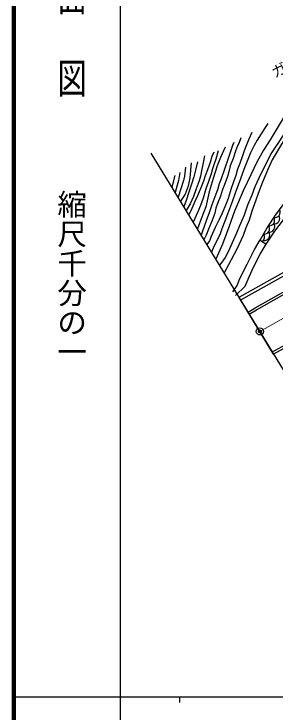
# Model space of a CAD drawing. Units: millimetres at full size, sheet at 1:1000; details may follow other scales. Extents: x 40000 to 680000, y 20000 to 380000.
# Drawn here: x 40000 to 84190, y 202409 to 320789 of the extents above; entities that cross this region are included whole.
import ezdxf
from ezdxf.enums import TextEntityAlignment as Align

# ---------------------------------------------------------------- set-up
doc = ezdxf.new("R2010")
doc.units = ezdxf.units.MM
doc.header["$LTSCALE"] = 1000
doc.header["$PDMODE"] = 32
doc.header["$PDSIZE"] = 500
doc.linetypes.add('CHAIN', pattern=[18.5, 12, -1.5, 3.5, -1.5])
for name, color, linetype, lineweight in [('M-BGD', 7, 'Continuous', 25), ('M-BMK', 2, 'CHAIN', 13), ('M-BMK-OTRS', 5, 'Continuous', 25), ('M-BMK-SRVR', 3, 'Continuous', 25), ('M-STR-HTXT', 7, 'Continuous', 13), ('M-STR-STR1', 1, 'Continuous', 25), ('M-TTL', 2, 'Continuous', 140), ('M-TTL-BAND', 7, 'Continuous', 25)]:
    doc.layers.add(name, color=color, linetype=linetype, lineweight=lineweight)
doc.layers.add('M-OTRS', color=6, linetype='Continuous')
doc.styles.add('@ＭＳ ゴシック', font='')
doc.styles.add('ＭＳ ゴシック', font='')
doc.styles.get('@ＭＳ ゴシック').set_extended_font_data('@MS Gothic')
doc.styles.get('ＭＳ ゴシック').set_extended_font_data('MS Gothic')

msp = doc.modelspace()

# ---------------------------------------------------------------- linework, layer by layer
at = {"layer": 'M-BGD'}
for p, q in [((67227, 293374), (66740, 291413)), ((81645, 282486), (82687, 281770))]:
    msp.add_line(p, q, dxfattribs=at)
for points in [[(115642, 319772), (112269, 316856), (106816, 311943), (103010, 308207), (99157, 304061), (95482, 300199), (92132, 296395), (89077, 292909), (86733, 289956), (85664, 288631), (84125, 286523), (83042, 284857), (81650, 282495)], [(77481, 273034), (79126, 274601), (79815, 276207), (80580, 277965), (81670, 280037), (82665, 281738), (84176, 283943), (86337, 286830), (88020, 289066), (89990, 291513), (92211, 294314), (95175, 297716), (98086, 300840), (100859, 303898), (103942, 307098), (107270, 310443), (110966, 314047), (114617, 317370), (116761, 319456), (117832, 319437)], [(94910, 307940), (93774, 306769), (92985, 306039), (92131, 305368), (91224, 304627), (89963, 303707), (88605, 302557), (87603, 301649), (86594, 300535), (86003, 299816), (85286, 298722), (83684, 296037), (82964, 294404), (82088, 292260), (81329, 290347), (80949, 289207), (80282, 287351), (79802, 285838), (79268, 284493), (78802, 283243), (77715, 280902), (76775, 279076), (76329, 278219), (75576, 276895)], [(89762, 306294), (89200, 305542), (88755, 304900), (88338, 304211), (87585, 303191), (86601, 301757), (85789, 300508), (85210, 299733), (84793, 298969), (84255, 298275), (83502, 297057), (82778, 295680), (81760, 293570), (80786, 291454), (80259, 290034), (79546, 288374), (78954, 286681), (78184, 284839), (77690, 283624), (76927, 281986), (76254, 280444), (75735, 279480), (75208, 278703), (74780, 278203)], [(86301, 304355), (84707, 301725), (83357, 299419), (82252, 297688), (81092, 295645), (80076, 293525), (78771, 290790), (77310, 287333), (76373, 284611), (75313, 281765), (74175, 279197)], [(82978, 302239), (82387, 301357), (81848, 300466), (81169, 299399), (80639, 298481), (80047, 297261), (79579, 296122), (78934, 294417), (78148, 292218), (77485, 290558), (76999, 289118), (76151, 286847), (75683, 285644), (75198, 284329), (74915, 283500), (74394, 282415), (73856, 281356), (73437, 280410)], [(80258, 300706), (79757, 299571), (79268, 298313), (78987, 297593), (78682, 296714), (78217, 295456), (77862, 294497), (77532, 293423), (77153, 292300), (76775, 291164), (76237, 289487), (75846, 288498), (75235, 286984), (74710, 285934), (74086, 284597), (73365, 283059), (73072, 282339), (72661, 281684)], [(78387, 299787), (78078, 298835), (77847, 298424), (77495, 297532), (77091, 296252), (76610, 295007), (76447, 294244), (76121, 293240), (75580, 291719), (75305, 291016), (74945, 289918), (74464, 288646), (74198, 287839), (73974, 287030), (73503, 285641), (72953, 284309), (72550, 283254), (72163, 282503)], [(77222, 298999), (76965, 298467), (76718, 297649), (76233, 296281), (75624, 294464), (75082, 292827), (74729, 291959), (74434, 290943), (74006, 289783), (73473, 288412), (73045, 287082), (72598, 285853), (72151, 284590), (71904, 283953), (71697, 283268)], [(79625, 270240), (80837, 270947), (89463, 275806), (96464, 279808), (102158, 282888), (106911, 285384), (111612, 287661), (117638, 290688), (122556, 293061), (126661, 294981), (128812, 295925), (131124, 296839), (133601, 297753), (136515, 298764), (138217, 299250), (139369, 299492)], [(79833, 269899), (81036, 270600), (89660, 275458), (96658, 279459), (102346, 282535), (107091, 285026), (111789, 287302), (117814, 290329), (122728, 292700), (126826, 294617), (128966, 295555), (131267, 296466), (133736, 297376), (136636, 298382), (138313, 298861), (139451, 299101)], [(73828, 297355), (73510, 296626), (73192, 295627), (72781, 294356), (72389, 293357), (72080, 292413), (71640, 291289), (71042, 289943), (70631, 289009), (70116, 287811), (69590, 286731)], [(74579, 297599), (74193, 296162), (73827, 295185), (73610, 294509), (73404, 293663), (72848, 292202), (72491, 291112), (72039, 289541), (71578, 288317), (71146, 287209), (70349, 285483)], [(75733, 298214), (74953, 296456), (74398, 295052), (73702, 292881), (73040, 290598), (72461, 288105), (71693, 286052), (71042, 284345)], [(72269, 296741), (72016, 295559), (71815, 294488), (71547, 293274), (71323, 292499), (70869, 291145), (70385, 289818), (69804, 288614), (69144, 287463)], [(69063, 294814), (68867, 293302), (68683, 292551), (68250, 291107), (67783, 289700)], [(69989, 295571), (69785, 293005), (69472, 291580), (68985, 290216), (68199, 289017)], [(71074, 295735), (70754, 294296), (70444, 293166), (69996, 291739), (69544, 290373), (69218, 289331), (68777, 288067)], [(68070, 293883), (67862, 292567), (67603, 291730), (67293, 290506)], [(77044, 273663), (77787, 274750), (78241, 275916), (79456, 278344), (80707, 280827), (81650, 282495)]]:
    msp.add_lwpolyline(points, dxfattribs=at)
for centre, start, end in [((84121, 286106), 258.92403, 32.60206), ((84178, 287143), 256.22492, 32.60206), ((83240, 285768), 258.79096, 35.16809), ((82363, 284354), 261.23703, 37.61417), ((83247, 284692), 261.23703, 37.61417), ((81525, 282932), 305.80083, 37.68608), ((82407, 283271), 261.23703, 37.61417)]:
    msp.add_arc(centre, 889, start, end, dxfattribs=at)
at = {"layer": 'M-BMK'}
msp.add_lwpolyline([(81624, 266956), (95620, 274903), (100580, 277746), (107388, 281354), (111173, 283186), (119634, 287020), (128754, 290678), (136272, 293114), (143991, 295509), (150949, 297429), (157377, 298923), (165263, 300360), (171318, 301426), (174598, 301788)], dxfattribs=at)
at = {"layer": 'M-BMK-OTRS'}
msp.add_line((101442, 234390), (63221, 297196), dxfattribs=at)
at = {"layer": 'M-BMK-SRVR'}
msp.add_circle((81624, 266956), 600, dxfattribs=at)
at = {"layer": 'M-OTRS'}
msp.add_point((81624, 266956), dxfattribs=at)
at = {"layer": 'M-STR-STR1'}
for p, q in [((98224, 284025), (78065, 272696)), ((98240, 283453), (78328, 272263)), ((78065, 272696), (83897, 263084))]:
    msp.add_line(p, q, dxfattribs=at)
for points in [[(83668, 263461), (89382, 266598), (93680, 269241), (98563, 271938)], [(83897, 263084), (89604, 266217), (93902, 268860), (98577, 271443)]]:
    msp.add_lwpolyline(points, dxfattribs=at)
at = {"layer": 'M-TTL'}
msp.add_line((40000, 380000), (40000, 20000), dxfattribs=at)
at = {"layer": 'M-TTL-BAND'}
for p, q in [((58000, 370000), (58000, 20000)), ((40000, 205000), (579000, 205000)), ((68000, 205000), (68000, 204000))]:
    msp.add_line(p, q, dxfattribs=at)

# ---------------------------------------------------------------- texts
at = {"layer": 'M-STR-HTXT', "style": 'ＭＳ ゴシック'}
msp.add_text('ガードパイプ', height=1833, rotation=26.792, dxfattribs=at).set_placement((84413, 309411), align=Align.BOTTOM_LEFT)
at = {"layer": 'M-TTL-BAND', "style": '@ＭＳ ゴシック', "width": 1.4}
msp.add_text('平  面  図', height=3666, rotation=270, dxfattribs=at).set_placement((49777, 306475), align=Align.MIDDLE_RIGHT)
at = {"layer": 'M-TTL-BAND', "style": '@ＭＳ ゴシック'}
msp.add_text('縮尺千分の一', height=3666, rotation=270, dxfattribs=at).set_placement((49777, 261030), align=Align.MIDDLE_RIGHT)

doc.saveas('drawing.dxf')
